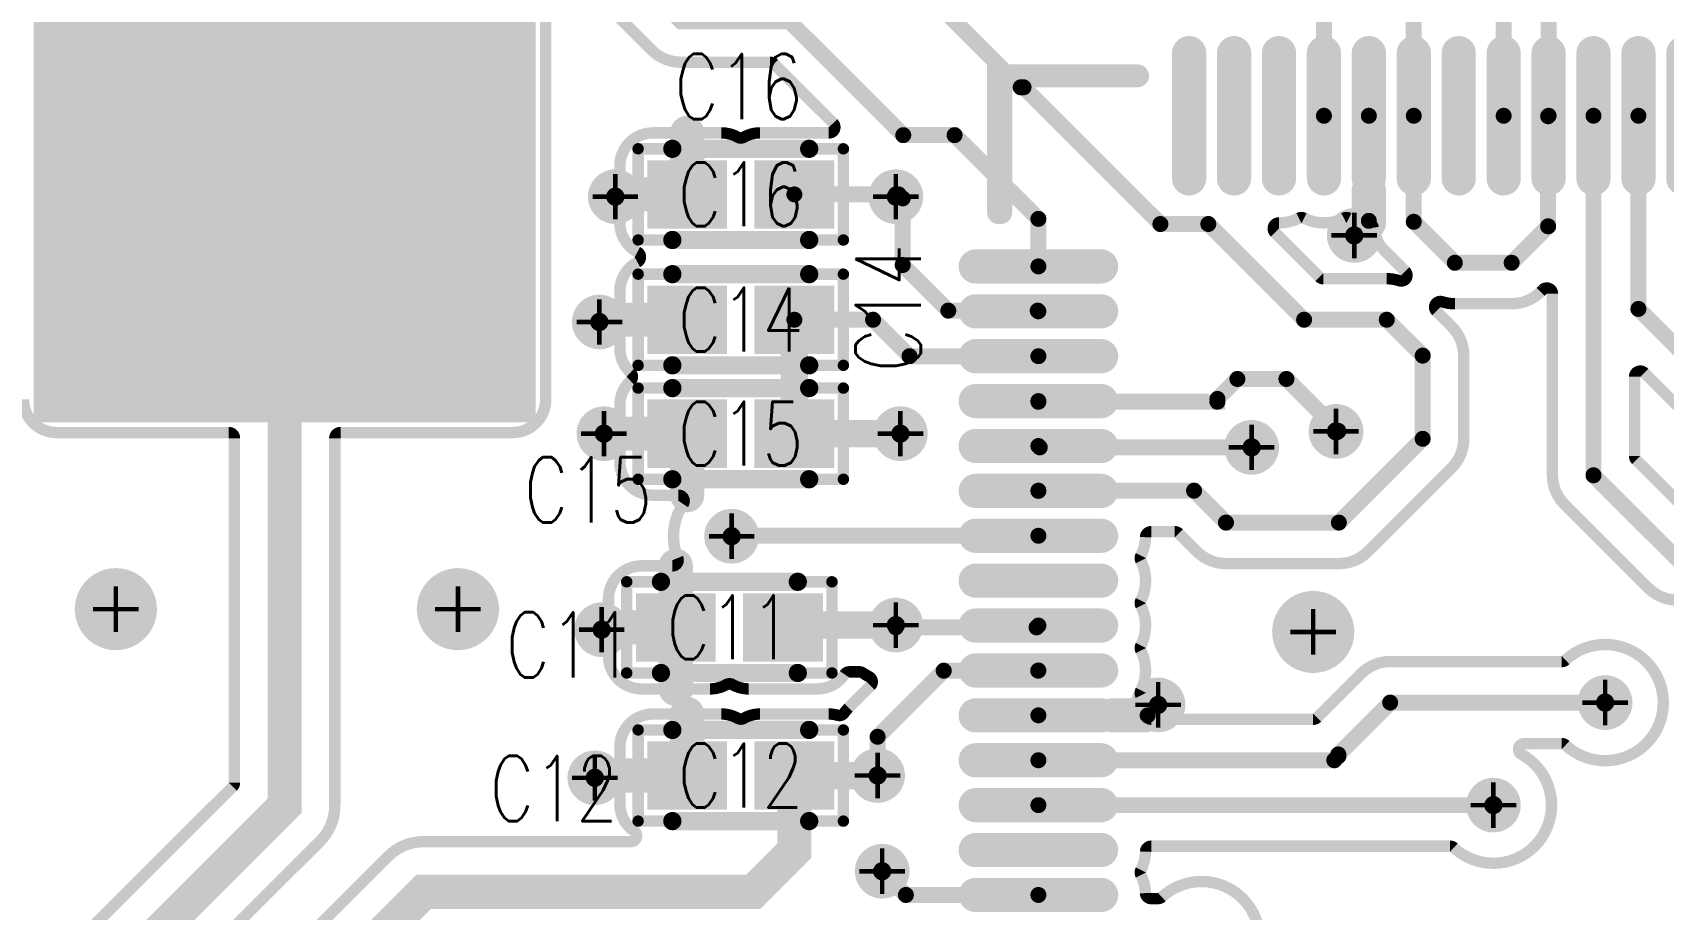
# Model space of a CAD drawing. Extents: x -0.08 to 4.16, y -0.29 to 1.7.
# Drawn here: x 1.039 to 1.754, y 0.868 to 1.253 of the extents above; entities that cross this region are included whole.
import ezdxf
from ezdxf.enums import TextEntityAlignment as Align

# ---------------------------------------------------------------- set-up
doc = ezdxf.new("R2010")
doc.units = 0
doc.header["$MEASUREMENT"] = 0
for name, pattern in [('SIG_11', [2, 1, 1]), ('SIG_12', [2, 1, 1]), ('SIG_13', [2, 1, 1]), ('SIG_14', [2, 1, 1]), ('SIG_15', [2, 1, 1]), ('SIG_16', [2, 1, 1]), ('SIG_17', [2, 1, 1]), ('SIG_18', [2, 1, 1]), ('SIG_48', [2, 1, 1]), ('SIG_73', [2, 1, 1]), ('SIG_74', [2, 1, 1]), ('SIG_75', [2, 1, 1]), ('SIG_85', [2, 1, 1]), ('SIG_86', [2, 1, 1]), ('SIG_90', [2, 1, 1]), ('SIG_95', [2, 1, 1])]:
    doc.linetypes.add(name, pattern=pattern)
doc.layers.get('0').update_dxf_attribs({"linetype": 'CONTINUOUS'})
for name, color, linetype in [('DRIL_NPLTE_THRU_01', 34, 'CONTINUOUS'), ('DRIL_NPLTE_THRU_02', 136, 'CONTINUOUS'), ('DRIL_NPLTE_THRU_03', 136, 'CONTINUOUS'), ('DRIL_NPLTE_THRU_04', 146, 'CONTINUOUS'), ('DRIL_NPLTE_THRU_05', 106, 'CONTINUOUS'), ('DRIL_NPLTE_THRU_06', 253, 'CONTINUOUS'), ('DRIL_PLTE_THRU_01', 34, 'CONTINUOUS'), ('DRIL_PLTE_THRU_02', 136, 'CONTINUOUS'), ('DRIL_PLTE_THRU_03', 136, 'CONTINUOUS'), ('DRIL_PLTE_THRU_04', 146, 'CONTINUOUS'), ('DRIL_PLTE_THRU_05', 106, 'CONTINUOUS'), ('DRIL_PLTE_THRU_06', 253, 'CONTINUOUS'), ('DRIL_SYMBOL', 130, 'CONTINUOUS'), ('PADS_BOT', 255, 'CONTINUOUS'), ('PADS_INNER', 43, 'CONTINUOUS'), ('PADS_TOP', 43, 'CONTINUOUS'), ('PADS_XR_121', 2, 'CONTINUOUS'), ('PADS_XR_123', 2, 'CONTINUOUS'), ('PART_NAME_126', 16, 'CONTINUOUS'), ('PART_NAME_127', 1, 'CONTINUOUS'), ('PART_TOP_2DLINE_126', 16, 'CONTINUOUS'), ('PART_TOP_2DLINE_127', 1, 'CONTINUOUS'), ('POUR_OUTLINE_01', 34, 'CONTINUOUS'), ('POUR_PADTHERM_01', 34, 'CONTINUOUS'), ('POUR_VIATHERM_01', 34, 'CONTINUOUS'), ('TRACE_01', 34, 'CONTINUOUS'), ('VIAPTS', 2, 'CONTINUOUS')]:
    doc.layers.add(name, color=color, linetype=linetype)
doc.styles.add('W0$004', font='simplex', dxfattribs={"width": 0.75})
doc.styles.add('W0$005', font='simplex', dxfattribs={"width": 0.75})

# ---------------------------------------------------------------- blocks, each defined once
blk = doc.blocks.new('POUR_OUTLINE_2031')
at = {"layer": 'POUR_OUTLINE_01', "const_width": 0.005}
for points in [[(15.81962, 6.57727), (15.79817, 6.59873, 0.668179), (15.7939, 6.59696), (15.7939, 6.56224, 0.198912), (15.79463, 6.56047), (15.81937, 6.53573, 0.198912)], [(15.81265, 6.499, -0.198912), (15.79992, 6.50427), (15.76317, 6.54102, -0.198912), (15.7579, 6.55375), (15.7579, 6.63341, 0.668179), (15.75363, 6.63518), (15.75273, 6.63427, -0.198912), (15.74, 6.629), (15.7151, 6.629, -0.079211), (15.7095, 6.62989, 0.789157), (15.70696, 6.62575), (15.71373, 6.61898, -0.198912), (15.719, 6.60625), (15.719, 6.56975, -0.198912), (15.71373, 6.55702), (15.67698, 6.52027, -0.198912), (15.66425, 6.515), (15.61475, 6.515, -0.198912), (15.60202, 6.52027), (15.59403, 6.52827, 0.198912), (15.59226, 6.529), (15.58199, 6.529, 0.404919), (15.57949, 6.52658, -0.108519), (15.57744, 6.51847, 0.23637), (15.57744, 6.51623, -0.236369), (15.57744, 6.49877, 0.23637), (15.57744, 6.49653, -0.236369), (15.57744, 6.47907, 0.23637), (15.57744, 6.47683, -0.236369), (15.57744, 6.45937, 0.23637), (15.57744, 6.45713, -0.107369), (15.57949, 6.44911, 0.403596), (15.58199, 6.4467), (15.65296, 6.4467, 0.198912), (15.65473, 6.44743), (15.67402, 6.46673, -0.198912), (15.68675, 6.472), (15.76193, 6.472, 0.189554), (15.76363, 6.47267, -2.296198), (15.76363, 6.43533, 0.189554), (15.76193, 6.436), (15.74556, 6.436, 0.774585), (15.74435, 6.43131, -1.130064), (15.71463, 6.39033, 0.189554), (15.71293, 6.391), (15.58199, 6.391, 0.403596), (15.57949, 6.38859, -0.107369), (15.57744, 6.38057, 0.23637), (15.57744, 6.37833, -0.106218), (15.57948, 6.3704, 0.402277), (15.58198, 6.368), (15.58493, 6.368, 0.189554), (15.58663, 6.36867, -0.824526), (15.62709, 6.33919, 0.408617)]]:
    blk.add_lwpolyline(points, format="xyb", dxfattribs=at)
blk = doc.blocks.new('POUR_OUTLINE_2021')
at = {"layer": 'POUR_OUTLINE_01', "const_width": 0.005}
blk.add_lwpolyline([(15.09744, 6.33531), (15.17927, 6.41713, 0.198912), (15.18, 6.4189), (15.18, 6.57, 0.414214), (15.1775, 6.5725), (15.102, 6.5725, -0.414214), (15.0875, 6.587)], format="xyb", dxfattribs=at)
blk = doc.blocks.new('POUR_OUTLINE_2018')
at = {"layer": 'POUR_OUTLINE_01', "const_width": 0.005}
for points in [[(15.3165, 6.78076), (15.3165, 6.587, -0.414214), (15.302, 6.5725), (15.2265, 6.5725, 0.414214), (15.224, 6.57), (15.224, 6.40875, -0.198912), (15.21756, 6.39319), (15.13573, 6.31137, 0.198912)], [(15.20496, 6.34407), (15.24744, 6.38656, -0.198912), (15.263, 6.393), (15.35386, 6.393, 0.736169), (15.35527, 6.39756, -0.246722), (15.349, 6.4095), (15.349, 6.4345, -0.414214), (15.3635, 6.449), (15.3935, 6.449, -0.131651), (15.40075, 6.44706, 0.267944), (15.40325, 6.44706, -0.131651), (15.4105, 6.449), (15.4405, 6.449, -0.070947), (15.44455, 6.44842, 0.320168), (15.44729, 6.44938, -0.042704), (15.44927, 6.45173), (15.45891, 6.46136, 0.507619), (15.45829, 6.46535, -0.032409), (15.45546, 6.46705, 0.152896), (15.45403, 6.4675), (15.4496, 6.4675, 0.249445), (15.44752, 6.4664, -0.249444), (15.4355, 6.46), (15.4055, 6.46, -0.131651), (15.39825, 6.46194, 0.267944), (15.39575, 6.46194, -0.131651), (15.3885, 6.46), (15.3585, 6.46, -0.414214), (15.344, 6.4745), (15.344, 6.4995, -0.414214), (15.3585, 6.514), (15.37204, 6.514, 0.531842), (15.37436, 6.51744, -0.247638), (15.37676, 6.54112, 0.598558), (15.37468, 6.545), (15.3635, 6.545, -0.414214), (15.349, 6.5595), (15.349, 6.5845, -0.209509), (15.35367, 6.59516, 0.438257), (15.35367, 6.59884, -0.209509), (15.349, 6.6095), (15.349, 6.6345, -0.276978), (15.35668, 6.64729, 0.599987), (15.35668, 6.65171, -0.276978), (15.349, 6.6645), (15.349, 6.6895, -0.414214), (15.3635, 6.704), (15.3935, 6.704, -0.131651), (15.40075, 6.70206, 0.267944), (15.40325, 6.70206, -0.131651), (15.4105, 6.704), (15.4405, 6.704, -0.003826), (15.44072, 6.704, 0.673725), (15.44253, 6.70827), (15.41653, 6.73427, 0.198912), (15.41476, 6.735), (15.37575, 6.735, -0.198912), (15.36302, 6.74027), (15.32077, 6.78253, 0.668179)]]:
    blk.add_lwpolyline(points, format="xyb", dxfattribs=at)
blk = doc.blocks.new('POUR_OUTLINE_2011')
at = {"layer": 'POUR_OUTLINE_01', "const_width": 0.005}
blk.add_lwpolyline([(15.69085, 6.63911, 0.789157), (15.69339, 6.64325), (15.68437, 6.65227, -0.161097), (15.67929, 6.66237, 0.364434), (15.67689, 6.66451, -0.109895), (15.66867, 6.66656, 0.23637), (15.66643, 6.66656, -0.236369), (15.64897, 6.66656, 0.23637), (15.64673, 6.66656, -0.116672), (15.63799, 6.6645, 0.668312), (15.63622, 6.66023), (15.65572, 6.64073, 0.198912), (15.65749, 6.64), (15.68525, 6.64, -0.079211)], format="xyb", close=True, dxfattribs=at)
blk = doc.blocks.new('POUR_VIATHERM_2259')
at = {"layer": 'POUR_VIATHERM_01'}
for points in [[(15.66, 6.659), (15.66, 6.659)], [(15.682, 6.659), (15.682, 6.659)], [(15.671, 6.648), (15.671, 6.648)]]:
    blk.add_lwpolyline(points, dxfattribs=at)
blk = doc.blocks.new('POUR_PADTHERM_2345')
at = {"layer": 'POUR_PADTHERM_01', "const_width": 0.0075}
blk.add_lwpolyline([(15.68115, 6.6645), (15.68115, 6.679, 1), (15.67365, 6.679), (15.67365, 6.6645, 1), (15.68115, 6.6645)], format="xyb", dxfattribs=at)
blk = doc.blocks.new('POUR_VIATHERM_2274')
at = {"layer": 'POUR_VIATHERM_01'}
for points in [[(15.278, 6.513), (15.278, 6.513)], [(15.26, 6.495), (15.26, 6.495)], [(15.296, 6.495), (15.296, 6.495)], [(15.278, 6.477), (15.278, 6.477)]]:
    blk.add_lwpolyline(points, dxfattribs=at)
blk = doc.blocks.new('POUR_VIATHERM_2275')
at = {"layer": 'POUR_VIATHERM_01'}
for points in [[(15.341, 6.497), (15.341, 6.497)], [(15.33, 6.486), (15.33, 6.486)], [(15.341, 6.475), (15.341, 6.475)]]:
    blk.add_lwpolyline(points, dxfattribs=at)
blk = doc.blocks.new('POUR_VIATHERM_2369')
at = {"layer": 'POUR_VIATHERM_01'}
for points in [[(15.338, 6.432), (15.338, 6.432)], [(15.327, 6.421), (15.327, 6.421)], [(15.349, 6.421), (15.349, 6.421)], [(15.338, 6.41), (15.338, 6.41)]]:
    blk.add_lwpolyline(points, dxfattribs=at)
blk = doc.blocks.new('POUR_VIATHERM_2370')
at = {"layer": 'POUR_VIATHERM_01'}
for points in [[(15.347, 6.687), (15.347, 6.687)], [(15.336, 6.676), (15.336, 6.676)], [(15.347, 6.665), (15.347, 6.665)]]:
    blk.add_lwpolyline(points, dxfattribs=at)
blk = doc.blocks.new('POUR_VIATHERM_2371')
at = {"layer": 'POUR_VIATHERM_01'}
for points in [[(15.34, 6.632), (15.34, 6.632)], [(15.329, 6.621), (15.329, 6.621)], [(15.351, 6.621), (15.351, 6.621)], [(15.34, 6.61), (15.34, 6.61)]]:
    blk.add_lwpolyline(points, dxfattribs=at)
blk = doc.blocks.new('POUR_VIATHERM_2376')
at = {"layer": 'POUR_VIATHERM_01'}
for points in [[(15.342, 6.583), (15.342, 6.583)], [(15.331, 6.572), (15.331, 6.572)], [(15.342, 6.561), (15.342, 6.561)]]:
    blk.add_lwpolyline(points, dxfattribs=at)
blk = doc.blocks.new('POUR_PADTHERM_2379')
at = {"layer": 'POUR_PADTHERM_01', "const_width": 0.0075}
for points in [[(15.37475, 6.449), (15.37475, 6.4345, 1), (15.38225, 6.4345), (15.38225, 6.449, 1), (15.37475, 6.449)], [(15.349, 6.41825), (15.3635, 6.41825, 1), (15.3635, 6.42575), (15.349, 6.42575, 1), (15.349, 6.41825)]]:
    blk.add_lwpolyline(points, format="xyb", dxfattribs=at)
blk = doc.blocks.new('POUR_PADTHERM_2385')
at = {"layer": 'POUR_PADTHERM_01', "const_width": 0.0075}
for points in [[(15.37475, 6.704), (15.37475, 6.6895, 1), (15.38225, 6.6895), (15.38225, 6.704, 1), (15.37475, 6.704)], [(15.349, 6.67325), (15.3635, 6.67325, 1), (15.3635, 6.68075), (15.349, 6.68075, 1), (15.349, 6.67325)]]:
    blk.add_lwpolyline(points, format="xyb", dxfattribs=at)
blk = doc.blocks.new('POUR_PADTHERM_2386')
at = {"layer": 'POUR_PADTHERM_01', "const_width": 0.0075}
for points in [[(15.36975, 6.514), (15.36975, 6.4995, 1), (15.37725, 6.4995), (15.37725, 6.514, 1), (15.36975, 6.514)], [(15.344, 6.48325), (15.3585, 6.48325, 1), (15.3585, 6.49075), (15.344, 6.49075, 1), (15.344, 6.48325)], [(15.37725, 6.46), (15.37725, 6.4745, 1), (15.36975, 6.4745), (15.36975, 6.46, 1), (15.37725, 6.46)]]:
    blk.add_lwpolyline(points, format="xyb", dxfattribs=at)
blk = doc.blocks.new('POUR_PADTHERM_2388')
at = {"layer": 'POUR_PADTHERM_01', "const_width": 0.0075}
for points in [[(15.349, 6.56825), (15.3635, 6.56825, 1), (15.3635, 6.57575), (15.349, 6.57575, 1), (15.349, 6.56825)], [(15.38225, 6.545), (15.38225, 6.5595, 1), (15.37475, 6.5595), (15.37475, 6.545, 1), (15.38225, 6.545)]]:
    blk.add_lwpolyline(points, format="xyb", dxfattribs=at)
blk = doc.blocks.new('POUR_PADTHERM_2389')
at = {"layer": 'POUR_PADTHERM_01', "const_width": 0.0075}
blk.add_lwpolyline([(15.349, 6.61825), (15.3635, 6.61825, 1), (15.3635, 6.62575), (15.349, 6.62575, 1), (15.349, 6.61825)], format="xyb", dxfattribs=at)
blk = doc.blocks.new('POUR_VIATHERM_2276')
at = {"layer": 'POUR_VIATHERM_01'}
for points in [[(15.128, 6.513), (15.128, 6.513)], [(15.11, 6.495), (15.11, 6.495)], [(15.146, 6.495), (15.146, 6.495)], [(15.128, 6.477), (15.128, 6.477)]]:
    blk.add_lwpolyline(points, dxfattribs=at)
blk = doc.blocks.new('POUR_VIATHERM_2260')
at = {"layer": 'POUR_VIATHERM_01'}
for points in [[(15.653, 6.503), (15.653, 6.503)], [(15.635, 6.485), (15.635, 6.485)], [(15.671, 6.485), (15.671, 6.485)], [(15.653, 6.467), (15.653, 6.467)]]:
    blk.add_lwpolyline(points, dxfattribs=at)
blk = doc.blocks.new('POUR_VIATHERM_2261')
at = {"layer": 'POUR_VIATHERM_01'}
for points in [[(15.585, 6.464), (15.585, 6.464)], [(15.596, 6.453), (15.596, 6.453)]]:
    blk.add_lwpolyline(points, dxfattribs=at)
blk = doc.blocks.new('POUR_PADTHERM_2346')
at = {"layer": 'POUR_PADTHERM_01', "const_width": 0.0075}
blk.add_lwpolyline([(15.5795, 6.45215), (15.565, 6.45215, 1), (15.565, 6.44465), (15.5795, 6.44465, 1), (15.5795, 6.45215)], format="xyb", dxfattribs=at)
blk = doc.blocks.new('POUR_HEADER_1')
for name in ['POUR_OUTLINE_2021', 'POUR_OUTLINE_2018', 'POUR_PADTHERM_2385', 'POUR_VIATHERM_2370', 'POUR_PADTHERM_2345', 'POUR_OUTLINE_2011', 'POUR_VIATHERM_2259', 'POUR_OUTLINE_2031', 'POUR_VIATHERM_2371', 'POUR_PADTHERM_2389', 'POUR_VIATHERM_2376', 'POUR_PADTHERM_2388', 'POUR_PADTHERM_2386', 'POUR_VIATHERM_2276', 'POUR_VIATHERM_2274', 'POUR_VIATHERM_2260', 'POUR_VIATHERM_2275', 'POUR_VIATHERM_2261', 'POUR_PADTHERM_2379', 'POUR_PADTHERM_2346', 'POUR_VIATHERM_2369']:
    blk.add_blockref(name, (-17.378, -6.845))
blk = doc.blocks.new('DRIL_HOLE_0')
blk.add_lwpolyline([(0, 0, 1), (0, 0, 1)], format="xyb", close=True)
blk = doc.blocks.new('PAD_5')
blk.add_lwpolyline([(0, 0, 1), (0, 0, 1)], format="xyb", close=True)
blk = doc.blocks.new('PAD_12')
at = {"const_width": 0.22}
blk.add_lwpolyline([(-0.11, 0), (0.11, 0)], dxfattribs=at)
blk = doc.blocks.new('PAD_13')
at = {"const_width": 0.1}
blk.add_lwpolyline([(0, -0.05, 1), (0, 0.05, 1)], format="xyb", close=True, dxfattribs=at)
blk = doc.blocks.new('PAD_14')
at = {"const_width": 0.2}
blk.add_lwpolyline([(-0.1, 0), (0.1, 0)], dxfattribs=at)
blk = doc.blocks.new('STK_TOP_185')
at = {"layer": 'DRIL_NPLTE_THRU_01'}
blk.add_blockref('DRIL_HOLE_0', (0, 0), dxfattribs=at)
at = {"layer": 'DRIL_NPLTE_THRU_02'}
blk.add_blockref('DRIL_HOLE_0', (0, 0), dxfattribs=at)
at = {"layer": 'DRIL_NPLTE_THRU_03'}
blk.add_blockref('DRIL_HOLE_0', (0, 0), dxfattribs=at)
at = {"layer": 'DRIL_NPLTE_THRU_04'}
blk.add_blockref('DRIL_HOLE_0', (0, 0), dxfattribs=at)
at = {"layer": 'DRIL_NPLTE_THRU_05'}
blk.add_blockref('DRIL_HOLE_0', (0, 0), dxfattribs=at)
at = {"layer": 'DRIL_NPLTE_THRU_06'}
blk.add_blockref('DRIL_HOLE_0', (0, 0), dxfattribs=at)
at = {"layer": 'PADS_BOT'}
blk.add_blockref('PAD_5', (0, 0), dxfattribs=at)
at = {"layer": 'PADS_INNER'}
blk.add_blockref('PAD_5', (0, 0), dxfattribs=at)
at = {"layer": 'PADS_TOP'}
blk.add_blockref('PAD_14', (0, 0), dxfattribs=at)
at = {"layer": 'PADS_XR_121'}
blk.add_blockref('PAD_12', (0, 0), dxfattribs=at)
at = {"layer": 'PADS_XR_123'}
blk.add_blockref('PAD_13', (0, 0), dxfattribs=at)
blk = doc.blocks.new('PAD_15')
at = {"const_width": 0.5}
blk.add_lwpolyline([(-0.25, 0), (0.25, 0)], dxfattribs=at)
blk = doc.blocks.new('STK_TOP_186')
at = {"layer": 'PADS_TOP'}
blk.add_blockref('PAD_15', (0, 0), dxfattribs=at)
at = {"layer": 'PADS_XR_121'}
blk.add_blockref('PAD_15', (0, 0), dxfattribs=at)
blk = doc.blocks.new('SYM_TOP_15')
for name, p in [('STK_TOP_186', (-0.001, 0)), ('STK_TOP_185', (0.505, 0))]:
    blk.add_blockref(name, p)
blk = doc.blocks.new('PART_TOP_2')
blk.add_blockref('SYM_TOP_15', (0, 0))
blk = doc.blocks.new('SMOOTH_0$008')
at = {"const_width": 0.004}
blk.add_lwpolyline([(-0.002, 0, 1), (0.002, 0, 1)], format="xyb", close=True, dxfattribs=at)
blk = doc.blocks.new('SMOOTH_0$005')
at = {"const_width": 0.0025}
blk.add_lwpolyline([(-0.00125, 0, 1), (0.00125, 0, 1)], format="xyb", close=True, dxfattribs=at)
blk = doc.blocks.new('PART_BODY_TOP_66')
at = {"layer": 'PART_TOP_2DLINE_126', "const_width": 0.008}
for points in [[(-0.03, 0.02), (0.03, 0.02)], [(-0.03, -0.02), (0.03, -0.02)]]:
    blk.add_lwpolyline(points, dxfattribs=at)
at = {"layer": 'PART_TOP_2DLINE_127', "const_width": 0.005}
for points in [[(-0.045, 0.02), (0.045, 0.02)], [(-0.045, 0.02), (-0.045, -0.02)], [(0.045, 0.02), (0.045, -0.02)], [(-0.045, -0.02), (0.045, -0.02)]]:
    blk.add_lwpolyline(points, dxfattribs=at)
at = {"layer": 'PART_TOP_2DLINE_126'}
for p in [(-0.03, 0.02), (0.03, 0.02), (-0.03, -0.02), (0.03, -0.02)]:
    blk.add_blockref('SMOOTH_0$008', p, dxfattribs=at)
at = {"layer": 'PART_TOP_2DLINE_127'}
for p in [(-0.045, 0.02), (-0.045, 0.02), (0.045, 0.02), (0.045, 0.02), (-0.045, -0.02), (-0.045, -0.02), (0.045, -0.02), (0.045, -0.02)]:
    blk.add_blockref('SMOOTH_0$005', p, dxfattribs=at)
blk = doc.blocks.new('PAD_0')
blk.add_lwpolyline([(0, 0), (0, 0)])
blk = doc.blocks.new('PAD_16')
at = {"const_width": 0.03}
blk.add_lwpolyline([(-0.0175, 0), (0.0175, 0)], dxfattribs=at)
blk = doc.blocks.new('PAD_17')
at = {"const_width": 0.025}
blk.add_lwpolyline([(-0.015, 0), (0.015, 0)], dxfattribs=at)
blk = doc.blocks.new('STK_TOP_68')
at = {"layer": 'DRIL_NPLTE_THRU_01'}
blk.add_blockref('DRIL_HOLE_0', (0, 0), dxfattribs=at)
at = {"layer": 'DRIL_NPLTE_THRU_02'}
blk.add_blockref('DRIL_HOLE_0', (0, 0), dxfattribs=at)
at = {"layer": 'DRIL_NPLTE_THRU_03'}
blk.add_blockref('DRIL_HOLE_0', (0, 0), dxfattribs=at)
at = {"layer": 'DRIL_NPLTE_THRU_04'}
blk.add_blockref('DRIL_HOLE_0', (0, 0), dxfattribs=at)
at = {"layer": 'DRIL_NPLTE_THRU_05'}
blk.add_blockref('DRIL_HOLE_0', (0, 0), dxfattribs=at)
at = {"layer": 'DRIL_NPLTE_THRU_06'}
blk.add_blockref('DRIL_HOLE_0', (0, 0), dxfattribs=at)
at = {"layer": 'PADS_BOT'}
blk.add_blockref('PAD_0', (0, 0), dxfattribs=at)
at = {"layer": 'PADS_INNER'}
blk.add_blockref('PAD_0', (0, 0), dxfattribs=at)
at = {"layer": 'PADS_TOP'}
blk.add_blockref('PAD_17', (0, 0), dxfattribs=at)
at = {"layer": 'PADS_XR_121'}
blk.add_blockref('PAD_16', (0, 0), dxfattribs=at)
at = {"layer": 'PADS_XR_123'}
blk.add_blockref('PAD_17', (0, 0), dxfattribs=at)
blk = doc.blocks.new('SYM_TOP_16')
for name, p in [('PART_BODY_TOP_66', (0, 0)), ('STK_TOP_68', (-0.0235, 0)), ('STK_TOP_68', (0.0235, 0))]:
    blk.add_blockref(name, p)
blk = doc.blocks.new('PART_TOP_5')
blk.add_blockref('SYM_TOP_16', (0, 0))
at = {"layer": 'PART_NAME_126', "style": 'W0$005', "width": 0.75}
blk.add_text('C11', height=0.02863, rotation=180, dxfattribs=at).set_placement((0.098, 0.022))
at = {"layer": 'PART_NAME_127', "style": 'W0$004', "width": 0.75}
blk.add_text('C11', height=0.028, rotation=180, dxfattribs=at).set_placement((0, 0), align=Align.MIDDLE_CENTER)
blk = doc.blocks.new('PART_TOP_6')
blk.add_blockref('SYM_TOP_16', (0, 0))
at = {"layer": 'PART_NAME_126', "style": 'W0$005', "width": 0.75}
blk.add_text('C12', height=0.02863, rotation=180, dxfattribs=at).set_placement((0.11, 0.02))
at = {"layer": 'PART_NAME_127', "style": 'W0$004', "width": 0.75}
blk.add_text('C12', height=0.028, rotation=180, dxfattribs=at).set_placement((0, 0), align=Align.MIDDLE_CENTER)
blk = doc.blocks.new('PART_TOP_8')
blk.add_blockref('SYM_TOP_16', (0, 0))
at = {"layer": 'PART_NAME_126', "style": 'W0$005', "width": 0.75}
blk.add_text('C14', height=0.02863, rotation=90, dxfattribs=at).set_placement((0.079, -0.023))
at = {"layer": 'PART_NAME_127', "style": 'W0$004', "width": 0.75}
blk.add_text('C14', height=0.028, dxfattribs=at).set_placement((0, 0), align=Align.MIDDLE_CENTER)
blk = doc.blocks.new('PART_TOP_9')
blk.add_blockref('SYM_TOP_16', (0, 0))
at = {"layer": 'PART_NAME_126', "style": 'W0$005', "width": 0.75}
blk.add_text('C15', height=0.02863, rotation=180, dxfattribs=at).set_placement((0.095, 0.039))
at = {"layer": 'PART_NAME_127', "style": 'W0$004', "width": 0.75}
blk.add_text('C15', height=0.028, rotation=180, dxfattribs=at).set_placement((0, 0), align=Align.MIDDLE_CENTER)
blk = doc.blocks.new('PART_TOP_10')
blk.add_blockref('SYM_TOP_16', (0, 0))
at = {"layer": 'PART_NAME_126', "style": 'W0$005', "width": 0.75}
blk.add_text('C16', height=0.02863, dxfattribs=at).set_placement((-0.029, 0.033))
at = {"layer": 'PART_NAME_127', "style": 'W0$004', "width": 0.75}
blk.add_text('C16', height=0.028, dxfattribs=at).set_placement((0, 0), align=Align.MIDDLE_CENTER)
blk = doc.blocks.new('SMOOTH_0$01')
at = {"const_width": 0.005}
blk.add_lwpolyline([(-0.0025, 0, 1), (0.0025, 0, 1)], format="xyb", close=True, dxfattribs=at)
blk = doc.blocks.new('PART_BODY_TOP_79')
at = {"layer": 'PART_TOP_2DLINE_126', "const_width": 0.01}
for points in [[(-0.26, 0.32), (-0.3, 0.32), (-0.32, 0.3), (-0.32, 0.26)], [(0.26, 0.32), (0.32, 0.32), (0.32, 0.26)], [(-0.32, -0.26), (-0.32, -0.32), (-0.26, -0.32)], [(0.26, -0.32), (0.32, -0.32), (0.32, -0.26)]]:
    blk.add_lwpolyline(points, dxfattribs=at)
at = {"layer": 'PART_TOP_2DLINE_127', "const_width": 0.01}
for points in [[(-0.261, 0.32), (-0.301, 0.32), (-0.321, 0.3), (-0.321, 0.26)], [(0.259, 0.32), (0.319, 0.32), (0.319, 0.26)], [(-0.321, -0.26), (-0.321, -0.32), (-0.261, -0.32)], [(0.259, -0.32), (0.319, -0.32), (0.319, -0.26)]]:
    blk.add_lwpolyline(points, dxfattribs=at)
at = {"layer": 'PART_TOP_2DLINE_126'}
for p in [(-0.3, 0.32), (-0.26, 0.32), (0.26, 0.32), (0.32, 0.32), (-0.32, 0.3), (-0.32, 0.26), (0.32, 0.26), (-0.32, -0.26), (0.32, -0.26), (-0.32, -0.32), (-0.26, -0.32), (0.26, -0.32), (0.32, -0.32)]:
    blk.add_blockref('SMOOTH_0$01', p, dxfattribs=at)
at = {"layer": 'PART_TOP_2DLINE_127'}
for p in [(-0.301, 0.32), (-0.261, 0.32), (0.259, 0.32), (0.319, 0.32), (-0.321, 0.3), (-0.321, 0.26), (0.319, 0.26), (-0.321, -0.26), (0.319, -0.26), (-0.321, -0.32), (-0.261, -0.32), (0.259, -0.32), (0.319, -0.32)]:
    blk.add_blockref('SMOOTH_0$01', p, dxfattribs=at)
blk = doc.blocks.new('PAD_45')
at = {"const_width": 0.0075}
blk.add_lwpolyline([(-0.0275, -0.00375), (0.0275, -0.00375, 1), (0.0275, 0.00375), (-0.0275, 0.00375, 1)], format="xyb", close=True, dxfattribs=at)
blk = doc.blocks.new('PAD_46')
at = {"const_width": 0.005}
blk.add_lwpolyline([(-0.0275, -0.0025), (0.0275, -0.0025, 1), (0.0275, 0.0025), (-0.0275, 0.0025, 1)], format="xyb", close=True, dxfattribs=at)
blk = doc.blocks.new('STK_TOP_227')
at = {"layer": 'DRIL_PLTE_THRU_01'}
blk.add_blockref('DRIL_HOLE_0', (0, 0), dxfattribs=at)
at = {"layer": 'DRIL_PLTE_THRU_02'}
blk.add_blockref('DRIL_HOLE_0', (0, 0), dxfattribs=at)
at = {"layer": 'DRIL_PLTE_THRU_03'}
blk.add_blockref('DRIL_HOLE_0', (0, 0), dxfattribs=at)
at = {"layer": 'DRIL_PLTE_THRU_04'}
blk.add_blockref('DRIL_HOLE_0', (0, 0), dxfattribs=at)
at = {"layer": 'DRIL_PLTE_THRU_05'}
blk.add_blockref('DRIL_HOLE_0', (0, 0), dxfattribs=at)
at = {"layer": 'DRIL_PLTE_THRU_06'}
blk.add_blockref('DRIL_HOLE_0', (0, 0), dxfattribs=at)
at = {"layer": 'PADS_BOT'}
blk.add_blockref('PAD_5', (0, 0), dxfattribs=at)
at = {"layer": 'PADS_INNER'}
blk.add_blockref('PAD_5', (0, 0), dxfattribs=at)
at = {"layer": 'PADS_TOP'}
blk.add_blockref('PAD_46', (0, 0), dxfattribs=at)
at = {"layer": 'PADS_XR_121'}
blk.add_blockref('PAD_45', (0, 0), dxfattribs=at)
at = {"layer": 'PADS_XR_123'}
blk.add_blockref('PAD_46', (0, 0), dxfattribs=at)
blk = doc.blocks.new('STK_TOP_226')
at = {"layer": 'DRIL_PLTE_THRU_01'}
blk.add_blockref('DRIL_HOLE_0', (0, 0), dxfattribs=at)
at = {"layer": 'DRIL_PLTE_THRU_02'}
blk.add_blockref('DRIL_HOLE_0', (0, 0), dxfattribs=at)
at = {"layer": 'DRIL_PLTE_THRU_03'}
blk.add_blockref('DRIL_HOLE_0', (0, 0), dxfattribs=at)
at = {"layer": 'DRIL_PLTE_THRU_04'}
blk.add_blockref('DRIL_HOLE_0', (0, 0), dxfattribs=at)
at = {"layer": 'DRIL_PLTE_THRU_05'}
blk.add_blockref('DRIL_HOLE_0', (0, 0), dxfattribs=at)
at = {"layer": 'DRIL_PLTE_THRU_06'}
blk.add_blockref('DRIL_HOLE_0', (0, 0), dxfattribs=at)
at = {"layer": 'PADS_BOT'}
blk.add_blockref('PAD_5', (0, 0), dxfattribs=at)
at = {"layer": 'PADS_INNER'}
blk.add_blockref('PAD_5', (0, 0), dxfattribs=at)
at = {"layer": 'PADS_TOP', "rotation": 90}
blk.add_blockref('PAD_46', (0, 0), dxfattribs=at)
at = {"layer": 'PADS_XR_121', "rotation": 90}
blk.add_blockref('PAD_45', (0, 0), dxfattribs=at)
at = {"layer": 'PADS_XR_123', "rotation": 90}
blk.add_blockref('PAD_46', (0, 0), dxfattribs=at)
blk = doc.blocks.new('SYM_TOP_29')
for name, p in [('STK_TOP_226', (-0.2364, 0.3025)), ('STK_TOP_226', (-0.2167, 0.3025)), ('STK_TOP_226', (-0.197, 0.3025)), ('STK_TOP_226', (-0.1773, 0.3025)), ('STK_TOP_226', (-0.1576, 0.3025)), ('STK_TOP_226', (-0.1379, 0.3025)), ('STK_TOP_226', (-0.1182, 0.3025)), ('STK_TOP_226', (-0.0985, 0.3025)), ('STK_TOP_226', (-0.0788, 0.3025)), ('STK_TOP_226', (-0.0591, 0.3025)), ('STK_TOP_226', (-0.0394, 0.3025)), ('STK_TOP_226', (-0.0197, 0.3025)), ('STK_TOP_226', (0, 0.3025)), ('STK_TOP_226', (0.0197, 0.3025)), ('STK_TOP_226', (0.0394, 0.3025)), ('STK_TOP_226', (0.0591, 0.3025)), ('STK_TOP_226', (0.0788, 0.3025)), ('STK_TOP_226', (0.0985, 0.3025)), ('STK_TOP_226', (0.1182, 0.3025)), ('STK_TOP_226', (0.1379, 0.3025)), ('STK_TOP_226', (0.1576, 0.3025)), ('STK_TOP_226', (0.1773, 0.3025)), ('STK_TOP_226', (0.197, 0.3025)), ('STK_TOP_226', (0.2167, 0.3025)), ('STK_TOP_226', (0.2364, 0.3025)), ('PART_BODY_TOP_79', (0, 0)), ('STK_TOP_227', (-0.3025, 0.2364)), ('STK_TOP_227', (0.3025, 0.2364)), ('STK_TOP_227', (-0.3025, 0.2167)), ('STK_TOP_227', (0.3025, 0.2167)), ('STK_TOP_227', (-0.3025, 0.197)), ('STK_TOP_227', (0.3025, 0.197)), ('STK_TOP_227', (-0.3025, 0.1773)), ('STK_TOP_227', (0.3025, 0.1773)), ('STK_TOP_227', (-0.3025, 0.1576)), ('STK_TOP_227', (0.3025, 0.1576)), ('STK_TOP_227', (-0.3025, 0.1379)), ('STK_TOP_227', (0.3025, 0.1379)), ('STK_TOP_227', (-0.3025, 0.1182)), ('STK_TOP_227', (0.3025, 0.1182)), ('STK_TOP_227', (-0.3025, 0.0985)), ('STK_TOP_227', (0.3025, 0.0985)), ('STK_TOP_227', (-0.3025, 0.0788)), ('STK_TOP_227', (0.3025, 0.0788)), ('STK_TOP_227', (-0.3025, 0.0591)), ('STK_TOP_227', (0.3025, 0.0591)), ('STK_TOP_227', (-0.3025, 0.0394)), ('STK_TOP_227', (0.3025, 0.0394)), ('STK_TOP_227', (-0.3025, 0.0197)), ('STK_TOP_227', (0.3025, 0.0197)), ('STK_TOP_227', (-0.3025, 0)), ('STK_TOP_227', (0.3025, 0)), ('STK_TOP_227', (-0.3025, -0.0197)), ('STK_TOP_227', (0.3025, -0.0197)), ('STK_TOP_227', (-0.3025, -0.0394)), ('STK_TOP_227', (0.3025, -0.0394)), ('STK_TOP_227', (-0.3025, -0.0591)), ('STK_TOP_227', (0.3025, -0.0591)), ('STK_TOP_227', (-0.3025, -0.0788)), ('STK_TOP_227', (0.3025, -0.0788)), ('STK_TOP_227', (-0.3025, -0.0985)), ('STK_TOP_227', (0.3025, -0.0985)), ('STK_TOP_227', (-0.3025, -0.1182)), ('STK_TOP_227', (0.3025, -0.1182)), ('STK_TOP_227', (-0.3025, -0.1379)), ('STK_TOP_227', (0.3025, -0.1379)), ('STK_TOP_227', (-0.3025, -0.1576)), ('STK_TOP_227', (0.3025, -0.1576)), ('STK_TOP_227', (-0.3025, -0.1773)), ('STK_TOP_227', (0.3025, -0.1773)), ('STK_TOP_227', (-0.3025, -0.197)), ('STK_TOP_227', (0.3025, -0.197)), ('STK_TOP_227', (-0.3025, -0.2167)), ('STK_TOP_227', (0.3025, -0.2167)), ('STK_TOP_227', (-0.3025, -0.2364)), ('STK_TOP_227', (0.3025, -0.2364)), ('STK_TOP_226', (-0.2364, -0.3025)), ('STK_TOP_226', (-0.2167, -0.3025)), ('STK_TOP_226', (-0.197, -0.3025)), ('STK_TOP_226', (-0.1773, -0.3025)), ('STK_TOP_226', (-0.1576, -0.3025)), ('STK_TOP_226', (-0.1379, -0.3025)), ('STK_TOP_226', (-0.1182, -0.3025)), ('STK_TOP_226', (-0.0985, -0.3025)), ('STK_TOP_226', (-0.0788, -0.3025)), ('STK_TOP_226', (-0.0591, -0.3025)), ('STK_TOP_226', (-0.0394, -0.3025)), ('STK_TOP_226', (-0.0197, -0.3025)), ('STK_TOP_226', (0, -0.3025)), ('STK_TOP_226', (0.0197, -0.3025)), ('STK_TOP_226', (0.0394, -0.3025)), ('STK_TOP_226', (0.0591, -0.3025)), ('STK_TOP_226', (0.0788, -0.3025)), ('STK_TOP_226', (0.0985, -0.3025)), ('STK_TOP_226', (0.1182, -0.3025)), ('STK_TOP_226', (0.1379, -0.3025)), ('STK_TOP_226', (0.1576, -0.3025)), ('STK_TOP_226', (0.1773, -0.3025)), ('STK_TOP_226', (0.197, -0.3025)), ('STK_TOP_226', (0.2167, -0.3025)), ('STK_TOP_226', (0.2364, -0.3025))]:
    blk.add_blockref(name, p)
blk = doc.blocks.new('PART_TOP_89')
blk.add_blockref('SYM_TOP_29', (0, 0))
blk = doc.blocks.new('SMOOTH_0$007')
at = {"const_width": 0.0035}
blk.add_lwpolyline([(-0.00175, 0, 1), (0.00175, 0, 1)], format="xyb", close=True, dxfattribs=at)
blk = doc.blocks.new('SMOOTH_0$012')
at = {"const_width": 0.006}
blk.add_lwpolyline([(-0.003, 0, 1), (0.003, 0, 1)], format="xyb", close=True, dxfattribs=at)
blk = doc.blocks.new('SMOOTH_0$015')
at = {"const_width": 0.0075}
blk.add_lwpolyline([(-0.00375, 0, 1), (0.00375, 0, 1)], format="xyb", close=True, dxfattribs=at)
blk = doc.blocks.new('DRIL_SYMBOL_0$008')
at = {"layer": 'DRIL_SYMBOL', "const_width": 0.002}
for points in [[(0, -0.01), (0, 0.01)], [(-0.01, 0), (0.01, 0)]]:
    blk.add_lwpolyline(points, dxfattribs=at)
blk = doc.blocks.new('DRIL_HOLE_0$008')
at = {"const_width": 0.004}
blk.add_lwpolyline([(-0.002, 0, 1), (0.002, 0, 1)], format="xyb", close=True, dxfattribs=at)
blk.add_blockref('DRIL_SYMBOL_0$008', (0, 0))
blk = doc.blocks.new('PAD_79')
at = {"const_width": 0.012}
blk.add_lwpolyline([(0, -0.006, 1), (0, 0.006, 1)], format="xyb", close=True, dxfattribs=at)
blk = doc.blocks.new('PAD_80')
at = {"const_width": 0.011}
blk.add_lwpolyline([(0, -0.0055, 1), (0, 0.0055, 1)], format="xyb", close=True, dxfattribs=at)
blk = doc.blocks.new('STK_TOP_129')
at = {"layer": 'DRIL_PLTE_THRU_01'}
blk.add_blockref('DRIL_HOLE_0$008', (0, 0), dxfattribs=at)
at = {"layer": 'DRIL_PLTE_THRU_02'}
blk.add_blockref('DRIL_HOLE_0$008', (0, 0), dxfattribs=at)
at = {"layer": 'DRIL_PLTE_THRU_03'}
blk.add_blockref('DRIL_HOLE_0$008', (0, 0), dxfattribs=at)
at = {"layer": 'DRIL_PLTE_THRU_04'}
blk.add_blockref('DRIL_HOLE_0$008', (0, 0), dxfattribs=at)
at = {"layer": 'DRIL_PLTE_THRU_05'}
blk.add_blockref('DRIL_HOLE_0$008', (0, 0), dxfattribs=at)
at = {"layer": 'DRIL_PLTE_THRU_06'}
blk.add_blockref('DRIL_HOLE_0$008', (0, 0), dxfattribs=at)
at = {"layer": 'PADS_BOT'}
blk.add_blockref('PAD_79', (0, 0), dxfattribs=at)
at = {"layer": 'PADS_INNER'}
blk.add_blockref('PAD_79', (0, 0), dxfattribs=at)
at = {"layer": 'PADS_TOP'}
blk.add_blockref('PAD_80', (0, 0), dxfattribs=at)
blk = doc.blocks.new('SYM_TOP_11')
blk.add_blockref('STK_TOP_129', (0, 0))
blk = doc.blocks.new('DRIL_SYMBOL_0$018')
at = {"layer": 'DRIL_SYMBOL', "const_width": 0.002}
for points in [[(0, -0.01), (0, 0.01)], [(-0.01, 0), (0.01, 0)]]:
    blk.add_lwpolyline(points, dxfattribs=at)
blk = doc.blocks.new('DRIL_HOLE_0$018')
at = {"const_width": 0.009}
blk.add_lwpolyline([(-0.0045, 0, 1), (0.0045, 0, 1)], format="xyb", close=True, dxfattribs=at)
blk.add_blockref('DRIL_SYMBOL_0$018', (0, 0))
blk = doc.blocks.new('PAD_54')
at = {"const_width": 0.018}
blk.add_lwpolyline([(0, -0.009, 1), (0, 0.009, 1)], format="xyb", close=True, dxfattribs=at)
blk = doc.blocks.new('STK_TOP_10')
at = {"layer": 'DRIL_PLTE_THRU_01'}
blk.add_blockref('DRIL_HOLE_0$018', (0, 0), dxfattribs=at)
at = {"layer": 'DRIL_PLTE_THRU_02'}
blk.add_blockref('DRIL_HOLE_0$018', (0, 0), dxfattribs=at)
at = {"layer": 'DRIL_PLTE_THRU_03'}
blk.add_blockref('DRIL_HOLE_0$018', (0, 0), dxfattribs=at)
at = {"layer": 'DRIL_PLTE_THRU_04'}
blk.add_blockref('DRIL_HOLE_0$018', (0, 0), dxfattribs=at)
at = {"layer": 'DRIL_PLTE_THRU_05'}
blk.add_blockref('DRIL_HOLE_0$018', (0, 0), dxfattribs=at)
at = {"layer": 'DRIL_PLTE_THRU_06'}
blk.add_blockref('DRIL_HOLE_0$018', (0, 0), dxfattribs=at)
at = {"layer": 'PADS_BOT'}
blk.add_blockref('PAD_54', (0, 0), dxfattribs=at)
at = {"layer": 'PADS_INNER'}
blk.add_blockref('PAD_54', (0, 0), dxfattribs=at)
at = {"layer": 'PADS_TOP'}
blk.add_blockref('PAD_54', (0, 0), dxfattribs=at)
blk = doc.blocks.new('SYM_TOP_10')
blk.add_blockref('STK_TOP_10', (0, 0))

msp = doc.modelspace()

# ---------------------------------------------------------------- linework, layer by layer
at = {"layer": 'TRACE_01', "linetype": 'SIG_17', "const_width": 0.007}
msp.add_lwpolyline([(1.674, 1.349), (1.674, 1.2935), (1.6835, 1.284), (1.6835, 1.2165)], dxfattribs=at)
at = {"layer": 'TRACE_01', "linetype": 'SIG_14', "const_width": 0.007}
msp.add_lwpolyline([(1.265, 1.3365), (1.265, 1.31575), (1.32275, 1.258), (1.37025, 1.258), (1.42025, 1.208), (1.44275, 1.208), (1.4795, 1.17125), (1.4795, 1.1504)], dxfattribs=at)
at = {"layer": 'TRACE_01', "linetype": 'SIG_13', "const_width": 0.007}
for points in [[(1.435, 1.3365), (1.435, 1.26575), (1.47175, 1.229), (1.473, 1.229), (1.533, 1.169), (1.554, 1.169), (1.596, 1.127), (1.63225, 1.127), (1.648, 1.11125), (1.648, 1.07475)], [(1.4795, 1.0519), (1.4795, 1.052), (1.54775, 1.052), (1.56175, 1.038), (1.61125, 1.038), (1.648, 1.07475)]]:
    msp.add_lwpolyline(points, dxfattribs=at)
at = {"layer": 'TRACE_01', "linetype": 'SIG_18', "const_width": 0.007}
msp.add_lwpolyline([(1.564, 1.3385), (1.564, 1.3017), (1.6047, 1.261), (1.6047, 1.2165)], dxfattribs=at)
at = {"layer": 'TRACE_01', "linetype": 'SIG_95'}
for points, const_width in [([(1.7032, 1.2165), (1.7032, 1.273), (1.7282, 1.298), (1.7282, 1.3377), (1.729, 1.3385)], 0.007), ([(1.624, 1.295), (1.624, 1.2801), (1.6441, 1.26), (1.6441, 1.2165)], 0.007), ([(1.6441, 1.2165), (1.6441, 1.17), (1.6621, 1.152), (1.687, 1.152), (1.703, 1.168), (1.703, 1.2163), (1.7032, 1.2165)], 0.007), ([(1.3725, 1.127), (1.3725, 1.077)], 0.012), ([(1.3725, 1.127), (1.407, 1.127), (1.423, 1.111), (1.4795, 1.111)], 0.007), ([(1.3725, 1.077), (1.419, 1.077)], 0.012), ([(1.409, 0.927), (1.409, 0.944), (1.438, 0.973), (1.4794, 0.973), (1.4795, 0.9731)], 0.007), ([(1.164, 0.83), (1.21, 0.876), (1.3545, 0.876), (1.3725, 0.894), (1.3725, 0.927)], 0.015), ([(1.3725, 0.927), (1.409, 0.927)], 0.012)]:
    msp.add_lwpolyline(points, dxfattribs=dict(at, const_width=const_width))
at = {"layer": 'TRACE_01', "linetype": 'SIG_11'}
for points, const_width in [([(1.618, 1.164), (1.6244, 1.1704), (1.6244, 1.2165)], 0.007), ([(1.294, 1.181), (1.295, 1.182), (1.3255, 1.182)], 0.012), ([(1.287, 1.126), (1.288, 1.127), (1.3255, 1.127)], 0.012), ([(1.289, 1.077), (1.3255, 1.077)], 0.012), ([(1.288, 0.991), (1.289, 0.992), (1.3205, 0.992)], 0.012), ([(1.4795, 0.9534), (1.5274, 0.9534), (1.532, 0.958)], 0.007), ([(1.285, 0.926), (1.286, 0.927), (1.3255, 0.927)], 0.012)]:
    msp.add_lwpolyline(points, dxfattribs=dict(at, const_width=const_width))
at = {"layer": 'TRACE_01', "linetype": 'SIG_86', "const_width": 0.007}
msp.add_lwpolyline([(1.7229, 1.2165), (1.7229, 1.05875), (1.75965, 1.022), (1.914, 1.022)], dxfattribs=at)
at = {"layer": 'TRACE_01', "linetype": 'SIG_85', "const_width": 0.007}
msp.add_lwpolyline([(1.7426, 1.2165), (1.7426, 1.13175), (1.77935, 1.095), (1.92425, 1.095), (1.94, 1.07925), (1.94, 1.075)], dxfattribs=at)
at = {"layer": 'TRACE_01', "linetype": 'SIG_48', "const_width": 0.015}
msp.add_lwpolyline([(1.025, 0.734), (1.025, 0.753), (1.06, 0.788), (1.06, 0.82475), (1.149, 0.91375), (1.149, 1.192)], dxfattribs=at)
at = {"layer": 'TRACE_01', "linetype": 'SIG_90'}
for points, const_width in [([(1.3725, 1.182), (1.417, 1.182), (1.417, 1.181)], 0.007), ([(1.417, 1.181), (1.417, 1.182), (1.41825, 1.182), (1.42, 1.18025), (1.42, 1.151), (1.44, 1.131), (1.4792, 1.131), (1.4795, 1.1307)], 0.007), ([(1.3675, 0.992), (1.3685, 0.993), (1.417, 0.993)], 0.012), ([(1.417, 0.993), (1.417, 0.992), (1.4787, 0.992), (1.4795, 0.9928)], 0.007)]:
    msp.add_lwpolyline(points, dxfattribs=dict(at, const_width=const_width))
at = {"layer": 'TRACE_01', "linetype": 'SIG_15', "const_width": 0.007}
for points in [[(1.4795, 1.0913), (1.4795, 1.091), (1.558, 1.091), (1.558, 1.09225), (1.56675, 1.101), (1.58825, 1.101), (1.611, 1.07825), (1.611, 1.078)], [(1.61, 1.078), (1.611, 1.078)]]:
    msp.add_lwpolyline(points, dxfattribs=at)
at = {"layer": 'TRACE_01', "linetype": 'SIG_16', "const_width": 0.007}
msp.add_lwpolyline([(1.4795, 1.0716), (1.4801, 1.071), (1.573, 1.071)], dxfattribs=at)
at = {"layer": 'TRACE_01', "linetype": 'SIG_12', "const_width": 0.007}
msp.add_lwpolyline([(1.345, 1.032), (1.3452, 1.0322), (1.4795, 1.0322)], dxfattribs=at)
at = {"layer": 'TRACE_01', "linetype": 'SIG_73', "const_width": 0.007}
msp.add_lwpolyline([(1.4795, 0.9337), (1.60925, 0.9337), (1.611, 0.93545), (1.611, 0.93625), (1.63375, 0.959), (1.728, 0.959)], dxfattribs=at)
at = {"layer": 'TRACE_01', "linetype": 'SIG_74', "const_width": 0.007}
msp.add_lwpolyline([(1.4795, 0.914), (1.679, 0.914)], dxfattribs=at)
at = {"layer": 'TRACE_01', "linetype": 'SIG_75', "const_width": 0.007}
msp.add_lwpolyline([(1.411, 0.885), (1.4214, 0.8746), (1.4795, 0.8746)], dxfattribs=at)

# ---------------------------------------------------------------- block references
at = {"linetype": 'SIG_11'}
msp.add_blockref('POUR_HEADER_1', (3.325, 1.35), dxfattribs=at)
for name, p in [('PART_TOP_2', (0.644, 1.192)), ('PART_TOP_10', (1.349, 1.182)), ('PART_TOP_8', (1.349, 1.127))]:
    msp.add_blockref(name, p)
at = {"rotation": 180}
for name, p in [('PART_TOP_89', (1.782, 0.914)), ('PART_TOP_9', (1.349, 1.077)), ('PART_TOP_5', (1.344, 0.992)), ('PART_TOP_6', (1.349, 0.927))]:
    msp.add_blockref(name, p, dxfattribs=at)
at = {"layer": 'TRACE_01'}
for name, p in [('SMOOTH_0$007', (1.47175, 1.229)), ('SMOOTH_0$007', (1.473, 1.229)), ('SMOOTH_0$007', (1.6047, 1.2165)), ('SMOOTH_0$007', (1.6244, 1.2165)), ('SMOOTH_0$007', (1.6441, 1.2165)), ('SMOOTH_0$007', (1.6441, 1.2165)), ('SMOOTH_0$007', (1.6835, 1.2165)), ('SMOOTH_0$007', (1.703, 1.2163)), ('SMOOTH_0$007', (1.7032, 1.2165)), ('SMOOTH_0$007', (1.7032, 1.2165)), ('SMOOTH_0$007', (1.7229, 1.2165)), ('SMOOTH_0$007', (1.7426, 1.2165)), ('SMOOTH_0$007', (1.42025, 1.208)), ('SMOOTH_0$007', (1.44275, 1.208)), ('SMOOTH_0$015', (1.149, 1.192)), ('SMOOTH_0$012', (1.294, 1.181)), ('SMOOTH_0$012', (1.295, 1.182)), ('SMOOTH_0$012', (1.3255, 1.182)), ('SMOOTH_0$007', (1.3725, 1.182)), ('SMOOTH_0$007', (1.417, 1.182)), ('SMOOTH_0$007', (1.417, 1.182)), ('SMOOTH_0$007', (1.417, 1.181)), ('SMOOTH_0$007', (1.417, 1.181)), ('SMOOTH_0$007', (1.41825, 1.182)), ('SMOOTH_0$007', (1.42, 1.18025)), ('SMOOTH_0$007', (1.4795, 1.17125)), ('SMOOTH_0$007', (1.6244, 1.1704)), ('SMOOTH_0$007', (1.6441, 1.17)), ('SMOOTH_0$007', (1.533, 1.169)), ('SMOOTH_0$007', (1.554, 1.169)), ('SMOOTH_0$007', (1.618, 1.164)), ('SMOOTH_0$007', (1.703, 1.168)), ('SMOOTH_0$007', (1.42, 1.151)), ('SMOOTH_0$007', (1.4795, 1.1504)), ('SMOOTH_0$007', (1.6621, 1.152)), ('SMOOTH_0$007', (1.687, 1.152)), ('SMOOTH_0$012', (1.287, 1.126)), ('SMOOTH_0$012', (1.288, 1.127)), ('SMOOTH_0$012', (1.3255, 1.127)), ('SMOOTH_0$012', (1.3725, 1.127)), ('SMOOTH_0$007', (1.3725, 1.127)), ('SMOOTH_0$007', (1.407, 1.127)), ('SMOOTH_0$007', (1.44, 1.131)), ('SMOOTH_0$007', (1.4792, 1.131)), ('SMOOTH_0$007', (1.4795, 1.1307)), ('SMOOTH_0$007', (1.596, 1.127)), ('SMOOTH_0$007', (1.63225, 1.127)), ('SMOOTH_0$007', (1.7426, 1.13175)), ('SMOOTH_0$007', (1.423, 1.111)), ('SMOOTH_0$007', (1.4795, 1.111)), ('SMOOTH_0$007', (1.648, 1.11125)), ('SMOOTH_0$007', (1.56675, 1.101)), ('SMOOTH_0$007', (1.58825, 1.101)), ('SMOOTH_0$007', (1.4795, 1.0913)), ('SMOOTH_0$007', (1.4795, 1.091)), ('SMOOTH_0$007', (1.558, 1.09225)), ('SMOOTH_0$007', (1.558, 1.091)), ('SMOOTH_0$012', (1.289, 1.077)), ('SMOOTH_0$012', (1.3255, 1.077)), ('SMOOTH_0$012', (1.3725, 1.077)), ('SMOOTH_0$012', (1.3725, 1.077)), ('SMOOTH_0$012', (1.419, 1.077)), ('SMOOTH_0$007', (1.61, 1.078)), ('SMOOTH_0$007', (1.611, 1.07825)), ('SMOOTH_0$007', (1.611, 1.078)), ('SMOOTH_0$007', (1.611, 1.078)), ('SMOOTH_0$007', (1.4795, 1.0716)), ('SMOOTH_0$007', (1.4801, 1.071)), ('SMOOTH_0$007', (1.573, 1.071)), ('SMOOTH_0$007', (1.648, 1.07475)), ('SMOOTH_0$007', (1.648, 1.07475)), ('SMOOTH_0$007', (1.7229, 1.05875)), ('SMOOTH_0$007', (1.4795, 1.052)), ('SMOOTH_0$007', (1.4795, 1.0519)), ('SMOOTH_0$007', (1.54775, 1.052)), ('SMOOTH_0$007', (1.56175, 1.038)), ('SMOOTH_0$007', (1.61125, 1.038)), ('SMOOTH_0$007', (1.345, 1.032)), ('SMOOTH_0$007', (1.3452, 1.0322)), ('SMOOTH_0$007', (1.4795, 1.0322)), ('SMOOTH_0$012', (1.288, 0.991)), ('SMOOTH_0$012', (1.289, 0.992)), ('SMOOTH_0$012', (1.3205, 0.992)), ('SMOOTH_0$012', (1.3675, 0.992)), ('SMOOTH_0$012', (1.3685, 0.993)), ('SMOOTH_0$012', (1.417, 0.993)), ('SMOOTH_0$007', (1.417, 0.993)), ('SMOOTH_0$007', (1.417, 0.992)), ('SMOOTH_0$007', (1.4787, 0.992)), ('SMOOTH_0$007', (1.4795, 0.9928)), ('SMOOTH_0$007', (1.438, 0.973)), ('SMOOTH_0$007', (1.4794, 0.973)), ('SMOOTH_0$007', (1.4795, 0.9731)), ('SMOOTH_0$007', (1.532, 0.958)), ('SMOOTH_0$007', (1.63375, 0.959)), ('SMOOTH_0$007', (1.728, 0.959)), ('SMOOTH_0$007', (1.4795, 0.9534)), ('SMOOTH_0$007', (1.5274, 0.9534)), ('SMOOTH_0$007', (1.409, 0.944)), ('SMOOTH_0$007', (1.4795, 0.9337)), ('SMOOTH_0$007', (1.60925, 0.9337)), ('SMOOTH_0$007', (1.611, 0.93625)), ('SMOOTH_0$007', (1.611, 0.93545)), ('SMOOTH_0$012', (1.285, 0.926)), ('SMOOTH_0$012', (1.286, 0.927)), ('SMOOTH_0$012', (1.3255, 0.927)), ('SMOOTH_0$015', (1.3725, 0.927)), ('SMOOTH_0$012', (1.3725, 0.927)), ('SMOOTH_0$012', (1.409, 0.927)), ('SMOOTH_0$007', (1.409, 0.927)), ('SMOOTH_0$015', (1.149, 0.91375)), ('SMOOTH_0$007', (1.4795, 0.914)), ('SMOOTH_0$007', (1.679, 0.914)), ('SMOOTH_0$015', (1.3725, 0.894)), ('SMOOTH_0$007', (1.411, 0.885)), ('SMOOTH_0$015', (1.21, 0.876)), ('SMOOTH_0$015', (1.3545, 0.876)), ('SMOOTH_0$007', (1.4214, 0.8746)), ('SMOOTH_0$007', (1.4795, 0.8746))]:
    msp.add_blockref(name, p, dxfattribs=at)
at = {"layer": 'VIAPTS', "linetype": 'SIG_11'}
for name, p in [('SYM_TOP_11', (1.294, 1.181)), ('SYM_TOP_11', (1.618, 1.164)), ('SYM_TOP_11', (1.287, 1.126)), ('SYM_TOP_11', (1.289, 1.077)), ('SYM_TOP_10', (1.075, 1)), ('SYM_TOP_10', (1.225, 1)), ('SYM_TOP_11', (1.288, 0.991)), ('SYM_TOP_10', (1.6, 0.99)), ('SYM_TOP_11', (1.532, 0.958)), ('SYM_TOP_11', (1.285, 0.926))]:
    msp.add_blockref(name, p, dxfattribs=at)
at = {"layer": 'VIAPTS', "linetype": 'SIG_90'}
for p in [(1.417, 1.181), (1.417, 0.993)]:
    msp.add_blockref('SYM_TOP_11', p, dxfattribs=at)
at = {"layer": 'VIAPTS', "linetype": 'SIG_95'}
for p in [(1.419, 1.077), (1.409, 0.927)]:
    msp.add_blockref('SYM_TOP_11', p, dxfattribs=at)
at = {"layer": 'VIAPTS', "linetype": 'SIG_15'}
msp.add_blockref('SYM_TOP_11', (1.61, 1.078), dxfattribs=at)
at = {"layer": 'VIAPTS', "linetype": 'SIG_16'}
msp.add_blockref('SYM_TOP_11', (1.573, 1.071), dxfattribs=at)
at = {"layer": 'VIAPTS', "linetype": 'SIG_12'}
msp.add_blockref('SYM_TOP_11', (1.345, 1.032), dxfattribs=at)
at = {"layer": 'VIAPTS', "linetype": 'SIG_73'}
msp.add_blockref('SYM_TOP_11', (1.728, 0.959), dxfattribs=at)
at = {"layer": 'VIAPTS', "linetype": 'SIG_74'}
msp.add_blockref('SYM_TOP_11', (1.679, 0.914), dxfattribs=at)
at = {"layer": 'VIAPTS', "linetype": 'SIG_75'}
msp.add_blockref('SYM_TOP_11', (1.411, 0.885), dxfattribs=at)

doc.saveas('drawing.dxf')
